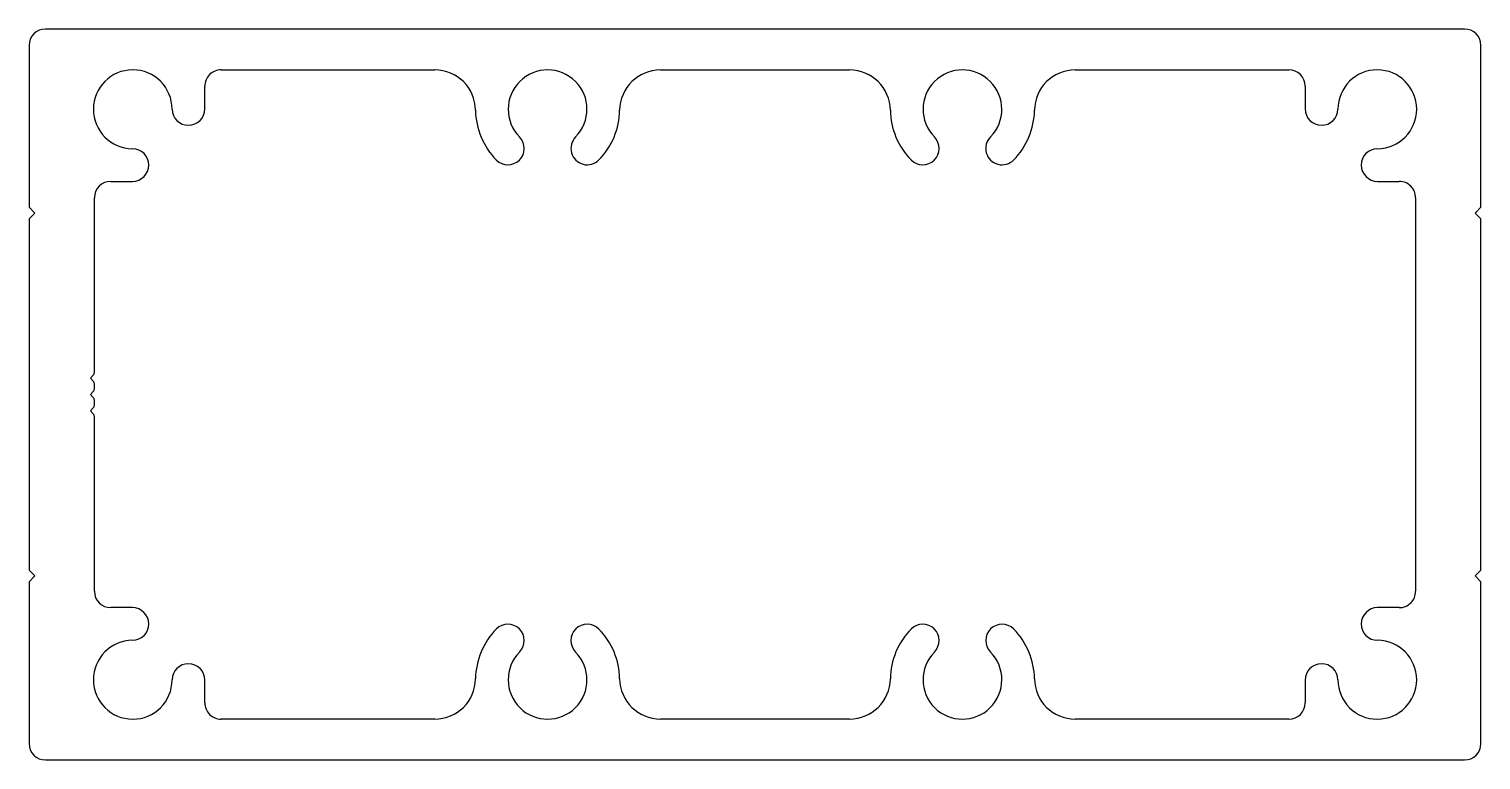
# Model space of a CAD drawing. Extents: x 4.6 to 93.5, y 4.8 to 49.6.
import ezdxf

# ---------------------------------------------------------------- set-up
doc = ezdxf.new("R2010")
doc.units = 0
doc.layers.get('0').update_dxf_attribs({"linetype": 'CONTINUOUS'})

msp = doc.modelspace()

# ---------------------------------------------------------------- linework, layer by layer
for p, q in [((92.482, 49.583), (5.582, 49.583)), ((4.582, 48.583), (4.582, 38.672)), ((93.482, 38.672), (93.482, 48.583)), ((16.344, 47.083), (29.419, 47.083)), ((43.244, 47.083), (54.819, 47.083)), ((68.644, 47.083), (81.719, 47.083)), ((15.344, 44.69), (15.344, 46.083)), ((82.719, 46.083), (82.719, 44.69)), ((9.582, 40.257), (10.918, 40.257)), ((87.151, 40.257), (88.482, 40.257)), ((8.582, 28.56), (8.582, 39.257)), ((89.482, 39.257), (89.482, 15.156)), ((4.582, 38.672), (4.935, 38.319)), ((4.935, 38.319), (4.582, 37.965)), ((93.128, 38.319), (93.482, 38.672)), ((93.482, 37.965), (93.128, 38.319)), ((4.582, 37.965), (4.582, 16.447)), ((93.482, 16.447), (93.482, 37.965)), ((8.337, 28.212), (8.508, 28.384)), ((8.508, 28.03), (8.337, 28.201)), ((8.582, 27.56), (8.582, 27.853)), ((8.337, 27.212), (8.508, 27.384)), ((8.508, 27.03), (8.337, 27.201)), ((8.582, 26.56), (8.582, 26.853)), ((8.337, 26.213), (8.508, 26.384)), ((8.508, 26.03), (8.337, 26.201)), ((8.582, 15.156), (8.582, 25.853)), ((4.582, 16.447), (4.935, 16.094)), ((4.935, 16.094), (4.582, 15.74)), ((93.128, 16.094), (93.482, 16.447)), ((93.482, 15.74), (93.128, 16.094)), ((4.582, 15.74), (4.582, 5.83)), ((93.482, 5.83), (93.482, 15.74)), ((10.906, 14.156), (9.582, 14.156)), ((88.482, 14.156), (87.151, 14.156)), ((15.344, 8.33), (15.344, 9.724)), ((82.719, 9.724), (82.719, 8.33)), ((29.419, 7.33), (16.344, 7.33)), ((54.819, 7.33), (43.244, 7.33)), ((81.719, 7.33), (68.644, 7.33)), ((5.582, 4.83), (92.482, 4.83))]:
    msp.add_line(p, q)
for centre, radius, start, end in [((5.582, 48.583), 1, 90, 180), ((92.482, 48.583), 1, 360, 90), ((10.932, 44.67), 2.413, 0.33109, 269.66891), ((16.344, 46.083), 1, 90, 180.00069), ((29.419, 44.583), 2.5, 0.72109, 90), ((36.332, 44.67), 2.413, 315.33109, 224.66891), ((43.244, 44.583), 2.5, 90, 179.27891), ((54.819, 44.583), 2.5, 0.72109, 90), ((61.732, 44.67), 2.413, 315.33109, 224.66891), ((68.644, 44.583), 2.5, 90, 179.27891), ((81.719, 46.083), 1, 360, 90), ((87.132, 44.67), 2.413, 270.33109, 179.66891), ((14.344, 44.69), 1, 180.33109, 0.00069), ((36.332, 44.67), 4.413, 180.72109, 224.66891), ((36.332, 44.67), 4.413, 315.33109, 359.27891), ((61.732, 44.67), 4.413, 180.72109, 224.66891), ((61.732, 44.67), 4.413, 315.33109, 359.27891), ((83.719, 44.69), 1, 180, 359.66891), ((33.904, 42.271), 1, 224.66891, 44.66891), ((38.759, 42.271), 1, 135.33109, 315.33109), ((59.304, 42.271), 1, 224.66891, 44.66891), ((64.159, 42.271), 1, 135.33109, 315.33109), ((10.912, 41.257), 1, 270.33191, 89.66891), ((87.151, 41.257), 1, 90.33109, 270.00031), ((9.582, 39.257), 1, 90.00041, 180), ((88.482, 39.257), 1, 360, 90.00031), ((8.332, 28.56), 0.25, 315, 359.99999), ((8.343, 28.207), 0.008, 135, 225), ((8.332, 27.853), 0.25, 360, 45), ((8.332, 27.56), 0.25, 315, 360), ((8.343, 27.207), 0.008, 135, 225), ((8.332, 26.853), 0.25, 0, 45), ((8.343, 26.207), 0.008, 135, 225), ((8.332, 26.56), 0.25, 315, 360), ((8.332, 25.853), 0.25, 0.00001, 45), ((9.582, 15.156), 1, 180, 269.99959), ((88.482, 15.156), 1, 269.99969, 360), ((10.912, 13.156), 1, 270.33109, 90.33109), ((87.151, 13.156), 1, 89.99969, 269.66891), ((36.332, 9.743), 4.413, 135.33109, 179.27891), ((33.904, 12.143), 1, 315.33109, 135.33109), ((38.759, 12.143), 1, 44.66891, 224.66891), ((36.332, 9.743), 4.413, 0.72109, 44.66891), ((61.732, 9.743), 4.413, 135.33109, 179.27891), ((59.304, 12.143), 1, 315.33109, 135.33109), ((64.159, 12.143), 1, 44.66891, 224.66891), ((61.732, 9.743), 4.413, 0.72109, 44.66891), ((10.932, 9.743), 2.413, 90.33109, 359.66891), ((87.132, 9.743), 2.413, 180.33109, 89.66891), ((14.344, 9.724), 1, 359.99931, 179.66891), ((36.332, 9.743), 2.413, 135.33109, 44.66891), ((61.732, 9.743), 2.413, 135.33109, 44.66891), ((83.719, 9.724), 1, 0.33109, 180), ((29.419, 9.83), 2.5, 270, 359.27891), ((43.244, 9.83), 2.5, 180.72109, 270), ((54.819, 9.83), 2.5, 270, 359.27891), ((68.644, 9.83), 2.5, 180.72109, 270), ((16.344, 8.33), 1, 179.99931, 270), ((81.719, 8.33), 1, 270, 0), ((5.582, 5.83), 1, 180, 270), ((92.482, 5.83), 1, 270, 0)]:
    msp.add_arc(centre, radius, start, end)

doc.saveas('drawing.dxf')
